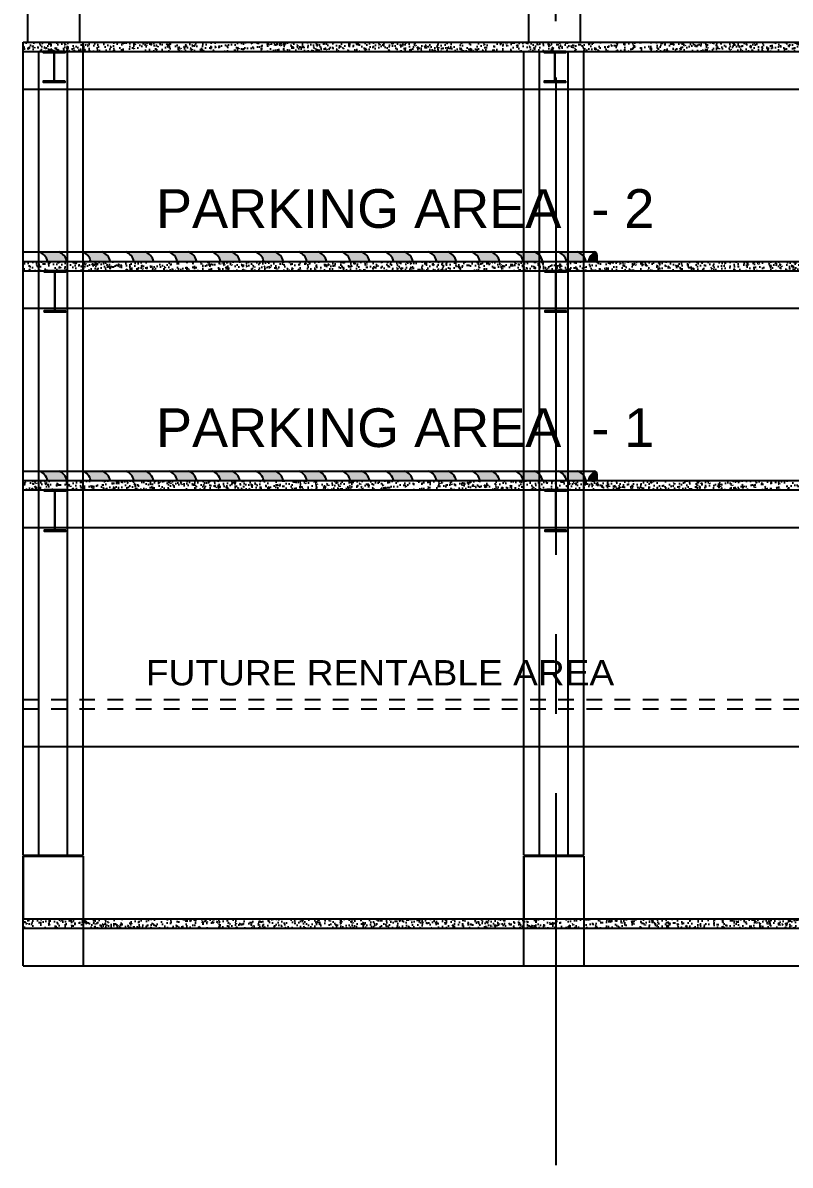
# Model space of a CAD drawing. Header units: millimetres. Extents: x 2148 to 2681, y 758 to 986.
# Drawn here: x 2227.21 to 2233.34, y 850.69 to 859.81 of the extents above; entities that cross this region are included whole.
import ezdxf

# ---------------------------------------------------------------- set-up
doc = ezdxf.new("R2010")
doc.units = ezdxf.units.MM
doc.linetypes.add('CENTER2', pattern=[28.575, 19.05, -3.175, 3.175, -3.175])
doc.linetypes.add('HIDDEN2', pattern=[0.1875, 0.125, -0.0625])
for name, color, linetype in [('0.4', 121, 'Continuous'), ('4CO', 4, 'Continuous'), ('D', 1, 'Continuous'), ('DR', 7, 'Continuous'), ('hacht', 8, 'Continuous'), ('HATCH', 8, 'Continuous'), ('S_GRID LINES', 252, 'Continuous'), ('TEXT', 6, 'Continuous')]:
    doc.layers.add(name, color=color, linetype=linetype)
doc.styles.add('ARIALNW', font='ARIALN.TTF')
doc.styles.add('MMTX$0$ESMX$0$X-OPTA1D', font='x-opta1d')
doc.styles.add('SWISS', font='swissl.ttf')
doc.dimstyles.new('DIM 200', dxfattribs={"dimtxt": 0.36, "dimasz": 0.35, "dimexe": 0.1, "dimexo": 0, "dimgap": 0.08, "dimtad": 1, "dimlfac": 2, "dimrnd": 0.005, "dimzin": 1, "dimdsep": 46, "dimtxsty": 'ARIALNW', "dimcen": 0.09, "dimclrd": 6, "dimclre": 6, "dimclrt": 13, "dimadec": 0, "dimazin": 0, "dimtfac": 1, "dimtofl": 0, "dimtmove": 2, "dimatfit": 3, "dimfxl": 1, "dimtolj": 1, "dimtzin": 0, "dimarcsym": 0})
pattern_1 = [(50, (330.499465, -680.852695), (0.0910923345, -0.0079695428), [0.009525, -0.104775]), (355, (330.499465, -680.852695), (-0.017621413, 0.0955283214), [0.00762, -0.08382]), (100.451, (330.50706, -680.85336), (0.0734712508, 0.087558344), [0.008095, -0.089045]), (46.1842, (330.49946, -680.8273), (0.1355395204, -0.021021164), [0.0142875, -0.1571625]), (96.6356, (330.51076, -680.82905), (0.118702117, 0.123712778), [0.0121425, -0.1335675]), (351.184, (330.49946, -680.8273), (0.118702303, 0.123712559), [0.01143, -0.12573]), (21, (330.512165, -680.833645), (0.07580744, -0.0511327593), [0.009525, -0.104775]), (326, (330.512165, -680.833645), (0.030901014, 0.092093983), [0.00762, -0.08382]), (71.4514, (330.51848, -680.83791), (0.1067082454, 0.040961429), [0.008095, -0.089045]), (37.5, (330.499465, -680.852695), (0.00154430163, 0.04227751944), [0, -0.082804, 0, -0.08509, 0, -0.0841375]), (7.5, (330.499465, -680.852695), (0.03340983126, 0.0500902874), [0, -0.048514, 0, -0.080899, 0, -0.0320675]), (327.5, (330.471144, -680.852695), (0.0677952976, -0.002864372), [0, -0.03175, 0, -0.09906, 0, -0.131445]), (317.5, (330.458444, -680.852695), (0.0740645907, 0.0127132455), [0, -0.041275, 0, -0.065786, 0, -0.093345])]

# ---------------------------------------------------------------- blocks, each defined once
blk = doc.blocks.new('*D2269')
at = {"color": 6, "lineweight": -2, "transparency": 16777216}
for p, q in [((2231.4674, 859.8251), (2231.4674, 863.4341)), ((2235.4674, 859.5821), (2235.4674, 863.4341)), ((2231.8174, 863.3341), (2235.1174, 863.3341))]:
    blk.add_line(p, q, dxfattribs=at)
at = {"color": 6, "transparency": 16777216}
for points in [[(2231.8174, 863.3924), (2231.8174, 863.2758), (2231.4674, 863.3341)], [(2235.1174, 863.3924), (2235.1174, 863.2758), (2235.4674, 863.3341)]]:
    blk.add_solid(points, dxfattribs=at)
at = {"layer": 'Defpoints', "color": 0, "transparency": 16777216}
for p in [(2235.4674, 863.3341), (2231.4674, 859.8251), (2235.4674, 859.5821, 0)]:
    blk.add_point(p, dxfattribs=at)
at = {"color": 13, "transparency": 16777216, "insert": (2233.4674, 863.5979), "char_height": 0.36, "attachment_point": 5, "style": 'ARIALNW'}
blk.add_mtext('\\A1;8.00', dxfattribs=at)

msp = doc.modelspace()

# ---------------------------------------------------------------- hatches: boundary and pattern name
at = {"layer": 'D'}
h = msp.add_hatch(dxfattribs=at)
h.set_pattern_fill('AR-CONC', color=256, scale=0.0005, style=0)
h.set_pattern_definition(pattern_1)
h.paths.add_polyline_path([(2227.467433, 859.6570589), (2227.2112571, 859.6570589), (2227.2112571, 859.5820589), (2227.467433, 859.5820589)])
h.paths.add_polyline_path([(2227.692882, 859.6570589), (2227.467433, 859.6570589), (2227.467433, 859.5820589), (2227.692882, 859.5820589)])
h = msp.add_hatch(dxfattribs=at)
h.set_pattern_fill('AR-CONC', color=256, scale=0.0005, style=0)
h.set_pattern_definition(pattern_1)
h.paths.add_polyline_path([(2228.8354289, 859.6570589), (2227.692882, 859.6570589), (2227.692882, 859.5820589), (2228.8354289, 859.5820589)])
h = msp.add_hatch(dxfattribs=at)
h.set_pattern_fill('AR-CONC', color=256, scale=0.0005, style=0)
h.set_pattern_definition(pattern_1)
h.paths.add_polyline_path([(2229.937232, 859.6570589), (2228.8354289, 859.6570589), (2228.8354289, 859.5820589), (2229.937232, 859.5820589)])
h = msp.add_hatch(dxfattribs=at)
h.set_pattern_fill('AR-CONC', color=256, scale=0.0005, style=0)
h.set_pattern_definition(pattern_1)
h.paths.add_polyline_path([(2231.2125681, 859.6570589), (2229.937232, 859.6570589), (2229.937232, 859.5820589), (2231.2125681, 859.5820589)])
h = msp.add_hatch(dxfattribs=at)
h.set_pattern_fill('AR-CONC', color=256, scale=0.0005, style=0)
h.set_pattern_definition(pattern_1)
h.paths.add_polyline_path([(2231.692882, 859.6570589), (2231.5668622, 859.6570589), (2231.5668622, 859.5820589), (2231.692882, 859.5820589)])
h.paths.add_polyline_path([(2231.5668622, 859.6570589), (2231.467433, 859.6570589), (2231.467433, 859.5820589), (2231.5548162, 859.5820589), (2231.5668622, 859.5820589)])
h.paths.add_polyline_path([(2231.467433, 859.6570589), (2231.3379627, 859.6570589), (2231.3379627, 859.5820589), (2231.467433, 859.5820589)])
h.paths.add_polyline_path([(2231.3379627, 859.6570589), (2231.2125681, 859.6570589), (2231.2125681, 859.5820589), (2231.3379627, 859.5820589)])
h = msp.add_hatch(dxfattribs=at)
h.set_pattern_fill('AR-CONC', color=256, scale=0.0005, style=0)
h.set_pattern_definition(pattern_1)
h.paths.add_polyline_path([(2232.9880725, 859.6570589), (2231.692882, 859.6570589), (2231.692882, 859.5820589), (2232.9880725, 859.5820589)])
h = msp.add_hatch(dxfattribs=at)
h.set_pattern_fill('AR-CONC', color=256, scale=0.0005, style=0)
h.set_pattern_definition(pattern_1)
h.paths.add_polyline_path([(2234.1597643, 859.6570589), (2232.9880725, 859.6570589), (2232.9880725, 859.5820589), (2234.1597643, 859.5820589)])
h = msp.add_hatch(dxfattribs=at)
h.set_pattern_fill('DOTS', color=256, scale=0.001, angle=4.02526987, style=0)
h.set_pattern_definition([(4.02526987, (321.9819616, -679.1026947), (0.0006803551272, 0.0016393023557), [0, -0.0015875])])
h.paths.add_polyline_path([(2227.5636262, 857.9070589, 0.274956796), (2227.4976316, 857.9820589), (2227.3420876, 857.9820589, -0.274956796), (2227.4080822, 857.9070589)])
h = msp.add_hatch(dxfattribs=at)
h.set_pattern_fill('DOTS', color=256, scale=0.001, angle=4.02526987, style=0)
h.set_pattern_definition([(4.02526987, (322.3273751, -679.1026947), (0.0006803551272, 0.0016393023557), [0, -0.0015875])])
h.paths.add_polyline_path([(2227.9090396, 857.9070589, 0.274956796), (2227.8430451, 857.9820589), (2227.6875011, 857.9820589, -0.274956796), (2227.7534956, 857.9070589)])
h = msp.add_hatch(dxfattribs=at)
h.set_pattern_fill('DOTS', color=256, scale=0.001, angle=4.02526987, style=0)
h.set_pattern_definition([(4.02526987, (322.6727885, -679.1026947), (0.0006803551272, 0.0016393023557), [0, -0.0015875])])
h.paths.add_polyline_path([(2228.2544531, 857.9070589, 0.274956796), (2228.1884585, 857.9820589), (2228.0329145, 857.9820589, -0.274956796), (2228.098909, 857.9070589)])
h = msp.add_hatch(dxfattribs=at)
h.set_pattern_fill('DOTS', color=256, scale=0.001, angle=4.02526987, style=0)
h.set_pattern_definition([(4.02526987, (323.018202, -679.1026947), (0.0006803551272, 0.0016393023557), [0, -0.0015875])])
h.paths.add_polyline_path([(2228.5998665, 857.9070589, 0.274956796), (2228.533872, 857.9820589), (2228.3783279, 857.9820589, -0.274956796), (2228.4443225, 857.9070589)])
h = msp.add_hatch(dxfattribs=at)
h.set_pattern_fill('DOTS', color=256, scale=0.001, angle=4.02526987, style=0)
h.set_pattern_definition([(4.02526987, (323.3636154, -679.1026947), (0.0006803551272, 0.0016393023557), [0, -0.0015875])])
h.paths.add_polyline_path([(2228.9452799, 857.9070589, 0.274956796), (2228.8792854, 857.9820589), (2228.7237414, 857.9820589, -0.274956796), (2228.7897359, 857.9070589)])
h = msp.add_hatch(dxfattribs=at)
h.set_pattern_fill('DOTS', color=256, scale=0.001, angle=4.02526987, style=0)
h.set_pattern_definition([(4.02526987, (323.7090289, -679.1026947), (0.0006803551272, 0.0016393023557), [0, -0.0015875])])
h.paths.add_polyline_path([(2229.2906934, 857.9070589, 0.274956796), (2229.2246988, 857.9820589), (2229.0691548, 857.9820589, -0.274956796), (2229.1351494, 857.9070589)])
h = msp.add_hatch(dxfattribs=at)
h.set_pattern_fill('DOTS', color=256, scale=0.001, angle=4.02526987, style=0)
h.set_pattern_definition([(4.02526987, (324.0544423, -679.1026947), (0.0006803551272, 0.0016393023557), [0, -0.0015875])])
h.paths.add_polyline_path([(2229.6361068, 857.9070589, 0.274956796), (2229.5701123, 857.9820589), (2229.4145683, 857.9820589, -0.274956796), (2229.4805628, 857.9070589)])
h = msp.add_hatch(dxfattribs=at)
h.set_pattern_fill('DOTS', color=256, scale=0.001, angle=4.02526987, style=0)
h.set_pattern_definition([(4.02526987, (324.3998557, -679.1026947), (0.0006803551272, 0.0016393023557), [0, -0.0015875])])
h.paths.add_polyline_path([(2229.9815203, 857.9070589, 0.274956796), (2229.9155257, 857.9820589), (2229.7599817, 857.9820589, -0.274956796), (2229.8259763, 857.9070589)])
h = msp.add_hatch(dxfattribs=at)
h.set_pattern_fill('DOTS', color=256, scale=0.001, angle=4.02526987, style=0)
h.set_pattern_definition([(4.02526987, (324.7452692, -679.1026947), (0.0006803551272, 0.0016393023557), [0, -0.0015875])])
h.paths.add_polyline_path([(2230.3269337, 857.9070589, 0.274956796), (2230.2609392, 857.9820589), (2230.1053951, 857.9820589, -0.274956796), (2230.1713897, 857.9070589)])
h = msp.add_hatch(dxfattribs=at)
h.set_pattern_fill('DOTS', color=256, scale=0.001, angle=4.02526987, style=0)
h.set_pattern_definition([(4.02526987, (325.0906826, -679.1026947), (0.0006803551272, 0.0016393023557), [0, -0.0015875])])
h.paths.add_polyline_path([(2230.6723472, 857.9070589, 0.274956796), (2230.6063526, 857.9820589), (2230.4508086, 857.9820589, -0.274956796), (2230.5168031, 857.9070589)])
h = msp.add_hatch(dxfattribs=at)
h.set_pattern_fill('DOTS', color=256, scale=0.001, angle=4.02526987, style=0)
h.set_pattern_definition([(4.02526987, (325.436096, -679.1026947), (0.0006803551272, 0.0016393023557), [0, -0.0015875])])
h.paths.add_polyline_path([(2231.0177606, 857.9070589, 0.274956796), (2230.951766, 857.9820589), (2230.796222, 857.9820589, -0.274956796), (2230.8622166, 857.9070589)])
h = msp.add_hatch(dxfattribs=at)
h.set_pattern_fill('DOTS', color=256, scale=0.001, angle=4.02526987, style=0)
h.set_pattern_definition([(4.02526987, (325.7815095, -679.1026947), (0.0006803551272, 0.0016393023557), [0, -0.0015875])])
h.paths.add_polyline_path([(2231.363174, 857.9070589, 0.274956796), (2231.2971795, 857.9820589), (2231.1416355, 857.9820589, -0.274956796), (2231.20763, 857.9070589)])
h = msp.add_hatch(dxfattribs=at)
h.set_pattern_fill('DOTS', color=256, scale=0.001, angle=4.02526987, style=0)
h.set_pattern_definition([(4.02526987, (326.126923, -679.1026947), (0.0006803551272, 0.0016393023557), [0, -0.0015875])])
h.paths.add_polyline_path([(2231.7085875, 857.9070589, 0.274956796), (2231.6425929, 857.9820589), (2231.4870489, 857.9820589, -0.274956796), (2231.5530435, 857.9070589)])
h = msp.add_hatch(dxfattribs=at)
h.set_pattern_fill('DOTS', color=256, scale=0.001, angle=4.02526987, style=0)
h.set_pattern_definition([(175.97473013, (4137.3094767, -679.1026947), (-0.0006803551272, 0.0016393023557), [0, -0.0015875])])
edge = h.paths.add_edge_path()
edge.add_arc((2231.7729538, 857.9593745), 0.0227943, 359.50227766, 418.12852167, ccw=False)
edge.add_line((2231.7957472, 857.9591765), (2231.7955209, 857.9070589))
edge.add_line((2231.7955209, 857.9070589), (2231.7278122, 857.9070589))
edge.add_arc((2231.8238465, 857.8890908), 0.0977008, 473.43536419, 529.40247084, ccw=False)
h = msp.add_hatch(dxfattribs=at)
h.set_pattern_fill('AR-CONC', color=256, scale=0.0005, style=0)
h.set_pattern_definition(pattern_1)
h.paths.add_polyline_path([(2227.692882, 857.9070589), (2227.5668622, 857.9070589), (2227.5668622, 857.8320589), (2227.692882, 857.8320589)])
h.paths.add_polyline_path([(2227.5668622, 857.9070589), (2227.467433, 857.9070589), (2227.467433, 857.8320589), (2227.5548162, 857.8320589), (2227.5668622, 857.8320589)])
h.paths.add_polyline_path([(2227.467433, 857.9070589), (2227.3379627, 857.9070589), (2227.3379627, 857.8320589), (2227.467433, 857.8320589)])
h.paths.add_polyline_path([(2227.3379627, 857.9070589), (2227.2125681, 857.9070589), (2227.2125681, 857.8320589), (2227.3379627, 857.8320589)])
h = msp.add_hatch(dxfattribs=at)
h.set_pattern_fill('AR-CONC', color=256, scale=0.0005, style=0)
h.set_pattern_definition(pattern_1)
h.paths.add_polyline_path([(2228.8354289, 857.9070589), (2227.692882, 857.9070589), (2227.692882, 857.8320589), (2228.8354289, 857.8320589)])
h = msp.add_hatch(dxfattribs=at)
h.set_pattern_fill('AR-CONC', color=256, scale=0.0005, style=0)
h.set_pattern_definition(pattern_1)
h.paths.add_polyline_path([(2229.937232, 857.9070589), (2228.8354289, 857.9070589), (2228.8354289, 857.8320589), (2229.937232, 857.8320589)])
h = msp.add_hatch(dxfattribs=at)
h.set_pattern_fill('AR-CONC', color=256, scale=0.0005, style=0)
h.set_pattern_definition(pattern_1)
h.paths.add_polyline_path([(2231.2125681, 857.9070589), (2229.937232, 857.9070589), (2229.937232, 857.8320589), (2231.2125681, 857.8320589)])
h = msp.add_hatch(dxfattribs=at)
h.set_pattern_fill('AR-CONC', color=256, scale=0.0005, style=0)
h.set_pattern_definition(pattern_1)
h.paths.add_polyline_path([(2231.692882, 857.9070589), (2231.5668622, 857.9070589), (2231.5668622, 857.8320589), (2231.692882, 857.8320589)])
h.paths.add_polyline_path([(2231.5668622, 857.9070589), (2231.467433, 857.9070589), (2231.467433, 857.8320589), (2231.5548162, 857.8320589), (2231.5668622, 857.8320589)])
h.paths.add_polyline_path([(2231.467433, 857.9070589), (2231.3379627, 857.9070589), (2231.3379627, 857.8320589), (2231.467433, 857.8320589)])
h.paths.add_polyline_path([(2231.3379627, 857.9070589), (2231.2125681, 857.9070589), (2231.2125681, 857.8320589), (2231.3379627, 857.8320589)])
h = msp.add_hatch(dxfattribs=at)
h.set_pattern_fill('AR-CONC', color=256, scale=0.0005, style=0)
h.set_pattern_definition(pattern_1)
h.paths.add_polyline_path([(2232.9880725, 857.9070589), (2231.692882, 857.9070589), (2231.692882, 857.8320589), (2232.9880725, 857.8320589)])
h = msp.add_hatch(dxfattribs=at)
h.set_pattern_fill('AR-CONC', color=256, scale=0.0005, style=0)
h.set_pattern_definition(pattern_1)
h.paths.add_polyline_path([(2234.1597643, 857.9070589), (2232.9880725, 857.9070589), (2232.9880725, 857.8320589), (2234.1597643, 857.8320589)])
h = msp.add_hatch(dxfattribs=at)
h.set_pattern_fill('DOTS', color=256, scale=0.001, angle=4.02526987, style=0)
h.set_pattern_definition([(4.02526987, (321.9819616, -680.8526947), (0.0006803551272, 0.0016393023557), [0, -0.0015875])])
h.paths.add_polyline_path([(2227.5636262, 856.1570589, 0.274956796), (2227.4976316, 856.2320589), (2227.3420876, 856.2320589, -0.274956796), (2227.4080822, 856.1570589)])
h = msp.add_hatch(dxfattribs=at)
h.set_pattern_fill('DOTS', color=256, scale=0.001, angle=4.02526987, style=0)
h.set_pattern_definition([(4.02526987, (322.3273751, -680.8526947), (0.0006803551272, 0.0016393023557), [0, -0.0015875])])
h.paths.add_polyline_path([(2227.9090396, 856.1570589, 0.274956796), (2227.8430451, 856.2320589), (2227.6875011, 856.2320589, -0.274956796), (2227.7534956, 856.1570589)])
h = msp.add_hatch(dxfattribs=at)
h.set_pattern_fill('DOTS', color=256, scale=0.001, angle=4.02526987, style=0)
h.set_pattern_definition([(4.02526987, (322.6727885, -680.8526947), (0.0006803551272, 0.0016393023557), [0, -0.0015875])])
h.paths.add_polyline_path([(2228.2544531, 856.1570589, 0.274956796), (2228.1884585, 856.2320589), (2228.0329145, 856.2320589, -0.274956796), (2228.098909, 856.1570589)])
h = msp.add_hatch(dxfattribs=at)
h.set_pattern_fill('DOTS', color=256, scale=0.001, angle=4.02526987, style=0)
h.set_pattern_definition([(4.02526987, (323.018202, -680.8526947), (0.0006803551272, 0.0016393023557), [0, -0.0015875])])
h.paths.add_polyline_path([(2228.5998665, 856.1570589, 0.274956796), (2228.533872, 856.2320589), (2228.3783279, 856.2320589, -0.274956796), (2228.4443225, 856.1570589)])
h = msp.add_hatch(dxfattribs=at)
h.set_pattern_fill('DOTS', color=256, scale=0.001, angle=4.02526987, style=0)
h.set_pattern_definition([(4.02526987, (323.3636154, -680.8526947), (0.0006803551272, 0.0016393023557), [0, -0.0015875])])
h.paths.add_polyline_path([(2228.9452799, 856.1570589, 0.274956796), (2228.8792854, 856.2320589), (2228.7237414, 856.2320589, -0.274956796), (2228.7897359, 856.1570589)])
h = msp.add_hatch(dxfattribs=at)
h.set_pattern_fill('DOTS', color=256, scale=0.001, angle=4.02526987, style=0)
h.set_pattern_definition([(4.02526987, (323.7090289, -680.8526947), (0.0006803551272, 0.0016393023557), [0, -0.0015875])])
h.paths.add_polyline_path([(2229.2906934, 856.1570589, 0.274956796), (2229.2246988, 856.2320589), (2229.0691548, 856.2320589, -0.274956796), (2229.1351494, 856.1570589)])
h = msp.add_hatch(dxfattribs=at)
h.set_pattern_fill('DOTS', color=256, scale=0.001, angle=4.02526987, style=0)
h.set_pattern_definition([(4.02526987, (324.0544423, -680.8526947), (0.0006803551272, 0.0016393023557), [0, -0.0015875])])
h.paths.add_polyline_path([(2229.6361068, 856.1570589, 0.274956796), (2229.5701123, 856.2320589), (2229.4145683, 856.2320589, -0.274956796), (2229.4805628, 856.1570589)])
h = msp.add_hatch(dxfattribs=at)
h.set_pattern_fill('DOTS', color=256, scale=0.001, angle=4.02526987, style=0)
h.set_pattern_definition([(4.02526987, (324.3998557, -680.8526947), (0.0006803551272, 0.0016393023557), [0, -0.0015875])])
h.paths.add_polyline_path([(2229.9815203, 856.1570589, 0.274956796), (2229.9155257, 856.2320589), (2229.7599817, 856.2320589, -0.274956796), (2229.8259763, 856.1570589)])
h = msp.add_hatch(dxfattribs=at)
h.set_pattern_fill('DOTS', color=256, scale=0.001, angle=4.02526987, style=0)
h.set_pattern_definition([(4.02526987, (324.7452692, -680.8526947), (0.0006803551272, 0.0016393023557), [0, -0.0015875])])
h.paths.add_polyline_path([(2230.3269337, 856.1570589, 0.274956796), (2230.2609392, 856.2320589), (2230.1053951, 856.2320589, -0.274956796), (2230.1713897, 856.1570589)])
h = msp.add_hatch(dxfattribs=at)
h.set_pattern_fill('DOTS', color=256, scale=0.001, angle=4.02526987, style=0)
h.set_pattern_definition([(4.02526987, (325.0906826, -680.8526947), (0.0006803551272, 0.0016393023557), [0, -0.0015875])])
h.paths.add_polyline_path([(2230.6723472, 856.1570589, 0.274956796), (2230.6063526, 856.2320589), (2230.4508086, 856.2320589, -0.274956796), (2230.5168031, 856.1570589)])
h = msp.add_hatch(dxfattribs=at)
h.set_pattern_fill('DOTS', color=256, scale=0.001, angle=4.02526987, style=0)
h.set_pattern_definition([(4.02526987, (325.436096, -680.8526947), (0.0006803551272, 0.0016393023557), [0, -0.0015875])])
h.paths.add_polyline_path([(2231.0177606, 856.1570589, 0.274956796), (2230.951766, 856.2320589), (2230.796222, 856.2320589, -0.274956796), (2230.8622166, 856.1570589)])
h = msp.add_hatch(dxfattribs=at)
h.set_pattern_fill('DOTS', color=256, scale=0.001, angle=4.02526987, style=0)
h.set_pattern_definition([(4.02526987, (325.7815095, -680.8526947), (0.0006803551272, 0.0016393023557), [0, -0.0015875])])
h.paths.add_polyline_path([(2231.363174, 856.1570589, 0.274956796), (2231.2971795, 856.2320589), (2231.1416355, 856.2320589, -0.274956796), (2231.20763, 856.1570589)])
h = msp.add_hatch(dxfattribs=at)
h.set_pattern_fill('DOTS', color=256, scale=0.001, angle=4.02526987, style=0)
h.set_pattern_definition([(4.02526987, (326.126923, -680.8526947), (0.0006803551272, 0.0016393023557), [0, -0.0015875])])
h.paths.add_polyline_path([(2231.7085875, 856.1570589, 0.274956796), (2231.6425929, 856.2320589), (2231.4870489, 856.2320589, -0.274956796), (2231.5530435, 856.1570589)])
h = msp.add_hatch(dxfattribs=at)
h.set_pattern_fill('DOTS', color=256, scale=0.001, angle=4.02526987, style=0)
h.set_pattern_definition([(175.97473013, (4137.3094767, -680.8526947), (-0.0006803551272, 0.0016393023557), [0, -0.0015875])])
edge = h.paths.add_edge_path()
edge.add_arc((2231.7729538, 856.2093745), 0.0227943, 359.50227766, 418.12852167, ccw=False)
edge.add_line((2231.7957472, 856.2091765), (2231.7955209, 856.1570589))
edge.add_line((2231.7955209, 856.1570589), (2231.7278122, 856.1570589))
edge.add_arc((2231.8238465, 856.1390908), 0.0977008, 473.43536419, 529.40247084, ccw=False)
h = msp.add_hatch(dxfattribs=at)
h.set_pattern_fill('AR-CONC', color=256, scale=0.0005, style=0)
h.set_pattern_definition(pattern_1)
h.paths.add_polyline_path([(2227.692882, 856.0820589), (2227.692882, 856.1570589), (2227.5668622, 856.1570589), (2227.5668622, 856.0820589)])
h.paths.add_polyline_path([(2227.5548162, 856.0820589), (2227.5668622, 856.0820589), (2227.5668622, 856.1570589), (2227.467433, 856.1570589), (2227.467433, 856.0820589)])
h.paths.add_polyline_path([(2227.3379627, 856.1570589), (2227.3379627, 856.0820589), (2227.467433, 856.0820589), (2227.467433, 856.1570589)])
h.paths.add_polyline_path([(2227.3379627, 856.1570589), (2227.2125681, 856.1570589), (2227.2125681, 856.0820589), (2227.3379627, 856.0820589)])
h = msp.add_hatch(dxfattribs=at)
h.set_pattern_fill('AR-CONC', color=256, scale=0.0005, style=0)
h.set_pattern_definition(pattern_1)
h.paths.add_polyline_path([(2228.8354289, 856.1570589), (2227.692882, 856.1570589), (2227.692882, 856.0820589), (2228.8354289, 856.0820589)])
h = msp.add_hatch(dxfattribs=at)
h.set_pattern_fill('AR-CONC', color=256, scale=0.0005, style=0)
h.set_pattern_definition(pattern_1)
h.paths.add_polyline_path([(2229.937232, 856.1570589), (2228.8354289, 856.1570589), (2228.8354289, 856.0820589), (2229.937232, 856.0820589)])
h = msp.add_hatch(dxfattribs=at)
h.set_pattern_fill('AR-CONC', color=256, scale=0.0005, style=0)
h.set_pattern_definition(pattern_1)
h.paths.add_polyline_path([(2231.2125681, 856.1570589), (2229.937232, 856.1570589), (2229.937232, 856.0820589), (2231.2125681, 856.0820589)])
h = msp.add_hatch(dxfattribs=at)
h.set_pattern_fill('AR-CONC', color=256, scale=0.0005, style=0)
h.set_pattern_definition(pattern_1)
h.paths.add_polyline_path([(2231.692882, 856.0820589), (2231.692882, 856.1570589), (2231.5668622, 856.1570589), (2231.5668622, 856.0820589)])
h.paths.add_polyline_path([(2231.5548162, 856.0820589), (2231.5668622, 856.0820589), (2231.5668622, 856.1570589), (2231.467433, 856.1570589), (2231.467433, 856.0820589)])
h.paths.add_polyline_path([(2231.3379627, 856.0820589), (2231.467433, 856.0820589), (2231.467433, 856.1570589), (2231.3379627, 856.1570589)])
h.paths.add_polyline_path([(2231.2125681, 856.1570589), (2231.2125681, 856.0820589), (2231.3379627, 856.0820589), (2231.3379627, 856.1570589)])
h = msp.add_hatch(dxfattribs=at)
h.set_pattern_fill('AR-CONC', color=256, scale=0.0005, style=0)
h.set_pattern_definition(pattern_1)
h.paths.add_polyline_path([(2232.9880725, 856.1570589), (2231.692882, 856.1570589), (2231.692882, 856.0820589), (2232.9880725, 856.0820589)])
h = msp.add_hatch(dxfattribs=at)
h.set_pattern_fill('AR-CONC', color=256, scale=0.0005, style=0)
h.set_pattern_definition(pattern_1)
h.paths.add_polyline_path([(2234.1597643, 856.1570589), (2232.9880725, 856.1570589), (2232.9880725, 856.0820589), (2234.1597643, 856.0820589)])
h = msp.add_hatch(dxfattribs=at)
h.set_pattern_fill('AR-CONC', color=256, scale=0.0005, style=0)
h.set_pattern_definition(pattern_1)
h.paths.add_polyline_path([(2227.467433, 852.6570589), (2227.2112571, 852.6570589), (2227.2112571, 852.5820589), (2227.467433, 852.5820589)])
h.paths.add_polyline_path([(2227.692882, 852.6570589), (2227.467433, 852.6570589), (2227.467433, 852.5820589), (2227.692882, 852.5820589)])
h = msp.add_hatch(dxfattribs=at)
h.set_pattern_fill('AR-CONC', color=256, scale=0.0005, style=0)
h.set_pattern_definition(pattern_1)
h.paths.add_polyline_path([(2228.8354289, 852.6570589), (2227.692882, 852.6570589), (2227.692882, 852.5820589), (2228.8354289, 852.5820589)])
h = msp.add_hatch(dxfattribs=at)
h.set_pattern_fill('AR-CONC', color=256, scale=0.0005, style=0)
h.set_pattern_definition(pattern_1)
h.paths.add_polyline_path([(2229.937232, 852.6570589), (2228.8354289, 852.6570589), (2228.8354289, 852.5820589), (2229.937232, 852.5820589)])
h = msp.add_hatch(dxfattribs=at)
h.set_pattern_fill('AR-CONC', color=256, scale=0.0005, style=0)
h.set_pattern_definition(pattern_1)
h.paths.add_polyline_path([(2231.2125681, 852.6570589), (2229.937232, 852.6570589), (2229.937232, 852.5820589), (2231.2125681, 852.5820589)])
h = msp.add_hatch(dxfattribs=at)
h.set_pattern_fill('AR-CONC', color=256, scale=0.0005, style=0)
h.set_pattern_definition(pattern_1)
h.paths.add_polyline_path([(2231.692882, 852.6570589), (2231.5668622, 852.6570589), (2231.5668622, 852.5820589), (2231.692882, 852.5820589)])
h.paths.add_polyline_path([(2231.5668622, 852.6570589), (2231.467433, 852.6570589), (2231.467433, 852.5820589), (2231.5548162, 852.5820589), (2231.5668622, 852.5820589)])
h.paths.add_polyline_path([(2231.467433, 852.6570589), (2231.3379627, 852.6570589), (2231.3379627, 852.5820589), (2231.467433, 852.5820589)])
h.paths.add_polyline_path([(2231.3379627, 852.6570589), (2231.2125681, 852.6570589), (2231.2125681, 852.5820589), (2231.3379627, 852.5820589)])
h = msp.add_hatch(dxfattribs=at)
h.set_pattern_fill('AR-CONC', color=256, scale=0.0005, style=0)
h.set_pattern_definition(pattern_1)
h.paths.add_polyline_path([(2232.9880725, 852.6570589), (2231.692882, 852.6570589), (2231.692882, 852.5820589), (2232.9880725, 852.5820589)])
h = msp.add_hatch(dxfattribs=at)
h.set_pattern_fill('AR-CONC', color=256, scale=0.0005, style=0)
h.set_pattern_definition(pattern_1)
h.paths.add_polyline_path([(2234.1597643, 852.6570589), (2232.9880725, 852.6570589), (2232.9880725, 852.5820589), (2234.1597643, 852.5820589)])
at = {"layer": 'HATCH', "ltscale": 0.5}
h = msp.add_hatch(dxfattribs=at)
h.set_pattern_fill('ANSI31', color=256, scale=0.008573, style=0)
h.set_pattern_definition([(45, (70592.1119402, 3215.9723886), (-0.000757771095196, 0.000757771095196), [])])
edge = h.paths.add_edge_path()
edge.add_line((2227.5481476, 859.3462958), (2227.467296, 859.3462958))
edge.add_arc((2227.467296, 859.3496392), 0.0033433, 174.09726707, 269.99999992, ccw=False)
edge.add_line((2227.4639704, 859.349983), (2227.4639704, 859.5697986))
edge.add_arc((2227.467296, 859.5701424), 0.0033433, 89.63455454, 185.90273272, ccw=False)
edge.add_line((2227.4673173, 859.5734857), (2227.5481476, 859.5734857))
edge.add_line((2227.5481476, 859.5734857), (2227.5481476, 859.5820589))
edge.add_line((2227.5481476, 859.5820589), (2227.3748806, 859.5820589))
edge.add_line((2227.3748806, 859.5820589), (2227.3748806, 859.5734857))
edge.add_line((2227.3748806, 859.5734857), (2227.4554758, 859.5734857))
edge.add_arc((2227.4554971, 859.5701424), 0.0033433, -4.29209344, 90.36544518, ccw=False)
edge.add_line((2227.4588311, 859.5698922), (2227.4588311, 859.3498894))
edge.add_arc((2227.4554971, 859.3496392), 0.0033433, -89.99999963, 4.29209365, ccw=False)
edge.add_line((2227.4554971, 859.3462958), (2227.3748806, 859.3462958))
edge.add_line((2227.3748806, 859.3462958), (2227.3748806, 859.3377226))
edge.add_line((2227.3748806, 859.3377226), (2227.5481476, 859.3377226))
edge.add_line((2227.5481476, 859.3377226), (2227.5481476, 859.3462958))
h = msp.add_hatch(dxfattribs=at)
h.set_pattern_fill('ANSI31', color=256, scale=0.008573, style=0)
h.set_pattern_definition([(45, (70596.1119402, 3215.9723886), (-0.000757771095196, 0.000757771095196), [])])
edge = h.paths.add_edge_path()
edge.add_line((2231.5481476, 859.3462958), (2231.467296, 859.3462958))
edge.add_arc((2231.467296, 859.3496392), 0.0033433, 174.09726707, 269.99999992, ccw=False)
edge.add_line((2231.4639704, 859.349983), (2231.4639704, 859.5697986))
edge.add_arc((2231.467296, 859.5701424), 0.0033433, 89.63455454, 185.90273272, ccw=False)
edge.add_line((2231.4673173, 859.5734857), (2231.5481476, 859.5734857))
edge.add_line((2231.5481476, 859.5734857), (2231.5481476, 859.5820589))
edge.add_line((2231.5481476, 859.5820589), (2231.3748806, 859.5820589))
edge.add_line((2231.3748806, 859.5820589), (2231.3748806, 859.5734857))
edge.add_line((2231.3748806, 859.5734857), (2231.4554758, 859.5734857))
edge.add_arc((2231.4554971, 859.5701424), 0.0033433, -4.29209344, 90.36544518, ccw=False)
edge.add_line((2231.4588311, 859.5698922), (2231.4588311, 859.3498894))
edge.add_arc((2231.4554971, 859.3496392), 0.0033433, -89.99999963, 4.29209365, ccw=False)
edge.add_line((2231.4554971, 859.3462958), (2231.3748806, 859.3462958))
edge.add_line((2231.3748806, 859.3462958), (2231.3748806, 859.3377226))
edge.add_line((2231.3748806, 859.3377226), (2231.5481476, 859.3377226))
edge.add_line((2231.5481476, 859.3377226), (2231.5481476, 859.3462958))
h = msp.add_hatch(dxfattribs=at)
h.set_pattern_fill('ANSI31', color=256, scale=0.008573, style=0)
h.set_pattern_definition([(45, (70592.1179301, 3214.2223886), (-0.000757771095196, 0.000757771095196), [])])
edge = h.paths.add_edge_path()
edge.add_line((2227.5541375, 857.5116986), (2227.4732859, 857.5116986))
edge.add_arc((2227.4732859, 857.5150419), 0.0033433, 174.09726707, 269.99999992, ccw=False)
edge.add_line((2227.4699603, 857.5153857), (2227.4699603, 857.8197986))
edge.add_arc((2227.4732859, 857.8201424), 0.0033433, 89.63455454, 185.90273272, ccw=False)
edge.add_line((2227.4733072, 857.8234857), (2227.5541375, 857.8234857))
edge.add_line((2227.5541375, 857.8234857), (2227.5541375, 857.8320589))
edge.add_line((2227.5541375, 857.8320589), (2227.3808705, 857.8320589))
edge.add_line((2227.3808705, 857.8320589), (2227.3808705, 857.8234857))
edge.add_line((2227.3808705, 857.8234857), (2227.4614657, 857.8234857))
edge.add_arc((2227.461487, 857.8201424), 0.0033433, -4.29209344, 90.36544518, ccw=False)
edge.add_line((2227.464821, 857.8198922), (2227.464821, 857.5152921))
edge.add_arc((2227.461487, 857.5150419), 0.0033433, -89.99999963, 4.29209365, ccw=False)
edge.add_line((2227.461487, 857.5116986), (2227.3808705, 857.5116986))
edge.add_line((2227.3808705, 857.5116986), (2227.3808705, 857.5031254))
edge.add_line((2227.3808705, 857.5031254), (2227.5541375, 857.5031254))
edge.add_line((2227.5541375, 857.5031254), (2227.5541375, 857.5116986))
h = msp.add_hatch(dxfattribs=at)
h.set_pattern_fill('ANSI31', color=256, scale=0.008573, style=0)
h.set_pattern_definition([(45, (70596.1179301, 3214.2223886), (-0.000757771095196, 0.000757771095196), [])])
edge = h.paths.add_edge_path()
edge.add_line((2231.5541375, 857.5116986), (2231.4732859, 857.5116986))
edge.add_arc((2231.4732859, 857.5150419), 0.0033433, 174.09726707, 269.99999992, ccw=False)
edge.add_line((2231.4699603, 857.5153857), (2231.4699603, 857.8197986))
edge.add_arc((2231.4732859, 857.8201424), 0.0033433, 89.63455454, 185.90273272, ccw=False)
edge.add_line((2231.4733072, 857.8234857), (2231.5541375, 857.8234857))
edge.add_line((2231.5541375, 857.8234857), (2231.5541375, 857.8320589))
edge.add_line((2231.5541375, 857.8320589), (2231.3808705, 857.8320589))
edge.add_line((2231.3808705, 857.8320589), (2231.3808705, 857.8234857))
edge.add_line((2231.3808705, 857.8234857), (2231.4614657, 857.8234857))
edge.add_arc((2231.461487, 857.8201424), 0.0033433, -4.29209344, 90.36544518, ccw=False)
edge.add_line((2231.464821, 857.8198922), (2231.464821, 857.5152921))
edge.add_arc((2231.461487, 857.5150419), 0.0033433, -89.99999963, 4.29209365, ccw=False)
edge.add_line((2231.461487, 857.5116986), (2231.3808705, 857.5116986))
edge.add_line((2231.3808705, 857.5116986), (2231.3808705, 857.5031254))
edge.add_line((2231.3808705, 857.5031254), (2231.5541375, 857.5031254))
edge.add_line((2231.5541375, 857.5031254), (2231.5541375, 857.5116986))
h = msp.add_hatch(dxfattribs=at)
h.set_pattern_fill('ANSI31', color=256, scale=0.008573, style=0)
h.set_pattern_definition([(45, (70592.1186087, 3212.4723886), (-0.000757771095196, 0.000757771095196), [])])
edge = h.paths.add_edge_path()
edge.add_line((2227.5548162, 855.7600168), (2227.4739645, 855.7600168))
edge.add_arc((2227.4739645, 855.7633602), 0.0033433, 174.09726707, 269.99999992, ccw=False)
edge.add_line((2227.4706389, 855.763704), (2227.4706389, 856.0697986))
edge.add_arc((2227.4739645, 856.0701424), 0.0033433, 89.63455454, 185.90273272, ccw=False)
edge.add_line((2227.4739858, 856.0734857), (2227.5548162, 856.0734857))
edge.add_line((2227.5548162, 856.0734857), (2227.5548162, 856.0820589))
edge.add_line((2227.5548162, 856.0820589), (2227.3815492, 856.0820589))
edge.add_line((2227.3815492, 856.0820589), (2227.3815492, 856.0734857))
edge.add_line((2227.3815492, 856.0734857), (2227.4621443, 856.0734857))
edge.add_arc((2227.4621657, 856.0701424), 0.0033433, -4.29209344, 90.36544518, ccw=False)
edge.add_line((2227.4654996, 856.0698922), (2227.4654996, 855.7636104))
edge.add_arc((2227.4621657, 855.7633602), 0.0033433, -89.99999963, 4.29209365, ccw=False)
edge.add_line((2227.4621657, 855.7600168), (2227.3815492, 855.7600168))
edge.add_line((2227.3815492, 855.7600168), (2227.3815492, 855.7514436))
edge.add_line((2227.3815492, 855.7514436), (2227.5548162, 855.7514436))
edge.add_line((2227.5548162, 855.7514436), (2227.5548162, 855.7600168))
h = msp.add_hatch(dxfattribs=at)
h.set_pattern_fill('ANSI31', color=256, scale=0.008573, style=0)
h.set_pattern_definition([(45, (70596.1186087, 3212.4723886), (-0.000757771095196, 0.000757771095196), [])])
edge = h.paths.add_edge_path()
edge.add_line((2231.5548162, 855.7600168), (2231.4739645, 855.7600168))
edge.add_arc((2231.4739645, 855.7633602), 0.0033433, 174.09726707, 269.99999992, ccw=False)
edge.add_line((2231.4706389, 855.763704), (2231.4706389, 856.0697986))
edge.add_arc((2231.4739645, 856.0701424), 0.0033433, 89.63455454, 185.90273272, ccw=False)
edge.add_line((2231.4739858, 856.0734857), (2231.5548162, 856.0734857))
edge.add_line((2231.5548162, 856.0734857), (2231.5548162, 856.0820589))
edge.add_line((2231.5548162, 856.0820589), (2231.3815492, 856.0820589))
edge.add_line((2231.3815492, 856.0820589), (2231.3815492, 856.0734857))
edge.add_line((2231.3815492, 856.0734857), (2231.4621443, 856.0734857))
edge.add_arc((2231.4621657, 856.0701424), 0.0033433, -4.29209344, 90.36544518, ccw=False)
edge.add_line((2231.4654996, 856.0698922), (2231.4654996, 855.7636104))
edge.add_arc((2231.4621657, 855.7633602), 0.0033433, -89.99999963, 4.29209365, ccw=False)
edge.add_line((2231.4621657, 855.7600168), (2231.3815492, 855.7600168))
edge.add_line((2231.3815492, 855.7600168), (2231.3815492, 855.7514436))
edge.add_line((2231.3815492, 855.7514436), (2231.5548162, 855.7514436))
edge.add_line((2231.5548162, 855.7514436), (2231.5548162, 855.7600168))

# ---------------------------------------------------------------- linework, layer by layer
at = {"color": 2}
msp.add_line((2227.2125681, 857.8320589, 0), (2235.9863932, 857.8320589, 0), dxfattribs=at)
at = {"ltscale": 0.05}
for p, q in [((2227.2125681, 853.1665704, 0), (2227.692882, 853.1665704, 0)), ((2227.2125681, 853.1665704, -0.0000002), (2227.692882, 853.1665704, -0.0000002)), ((2227.3379627, 853.1665704, 0), (2227.5668622, 853.1665704, 0)), ((2231.2125681, 853.1665704, 0), (2231.692882, 853.1665704, 0)), ((2231.2125681, 853.1665704, -0.0000002), (2231.692882, 853.1665704, -0.0000001)), ((2231.3379627, 853.1665704, 0), (2231.5668622, 853.1665704, 0))]:
    msp.add_line(p, q, dxfattribs=at)
at = {"layer": '0.4', "color": 4, "ltscale": 0.5}
for p, q in [((2227.2125681, 859.6570589, 0), (2262.4508104, 859.6570589, 0)), ((2227.2125681, 857.9070589, 0), (2235.9890123, 857.9070589, 0)), ((2227.2125681, 856.1570589, 0), (2236.2535201, 856.1570589, 0)), ((2227.2125681, 852.6570589, 0), (2236.2535201, 852.6570589, 0))]:
    msp.add_line(p, q, dxfattribs=at)
at = {"layer": '4CO', "ltscale": 0.5}
for p, q in [((2227.2125681, 853.1570589, 0), (2227.2125681, 852.6570589, 0)), ((2227.692882, 853.1570589, 0), (2227.692882, 852.6570589, 0)), ((2231.2125681, 853.1570589, 0), (2231.2125681, 852.6570589, 0)), ((2231.692882, 853.1570589, 0), (2231.692882, 852.6570589, 0))]:
    msp.add_line(p, q, dxfattribs=at)
at = {"layer": '4CO'}
msp.add_line((2227.2125681, 852.2820589, 0), (2267.1456486, 852.2820589, 0), dxfattribs=at)
at = {"layer": 'D', "color": 8, "ltscale": 0.5}
for p, q in [((2227.2516256, 859.6570589, -0.0000001), (2227.2516256, 861.2688204, -0.0000001)), ((2227.6654135, 859.6570589, 0), (2227.6654135, 861.2688204, 0)), ((2231.2516256, 859.6570589, -0.0000001), (2231.2516256, 861.2688204, -0.0000001)), ((2231.6654135, 859.6570589, 0), (2231.6654135, 861.2688204, 0)), ((2227.2125681, 853.1665704, -0.0000002), (2227.2125681, 859.6570589, -0.0000002)), ((2227.692882, 853.1665704, 0), (2227.692882, 859.6570589, 0)), ((2231.2125681, 853.1665704, -0.0000001), (2231.2125681, 859.5820589, -0.0000001)), ((2231.692882, 853.1665704, 0), (2231.692882, 859.5820589, 0))]:
    msp.add_line(p, q, dxfattribs=at)
at = {"layer": 'D', "color": 3, "ltscale": 0.5}
for p, q in [((2227.3379627, 853.1665704, 0), (2227.3379627, 859.5820589, 0)), ((2227.5668622, 853.1665704, 0), (2227.5668622, 859.5820589, 0)), ((2231.3379627, 853.1665704, 0), (2231.3379627, 859.5820589, 0)), ((2231.5668622, 853.1665704, 0), (2231.5668622, 859.5820589, 0))]:
    msp.add_line(p, q, dxfattribs=at)
at = {"layer": 'D', "ltscale": 0.5}
for p, q in [((2227.2125681, 857.9820589, 0), (2231.7751899, 857.9820589, 0)), ((2227.2125681, 856.2320589, 0), (2231.7751899, 856.2320589, 0)), ((2227.2122567, 853.1665704, 0), (2227.6925681, 853.1665704, 0)), ((2227.2125681, 853.1665704, 0), (2227.6928795, 853.1665704, 0)), ((2231.2122567, 853.1665704, 0), (2231.6925681, 853.1665704, 0)), ((2231.2125681, 853.1665704, 0), (2231.6928795, 853.1665704, 0))]:
    msp.add_line(p, q, dxfattribs=at)
at = {"layer": 'D'}
for p, q in [((2231.7957481, 857.9593745, 0.0000003), (2231.7955209, 857.9070589, 0.0000002)), ((2231.7957481, 856.2093745, 0.0000003), (2231.7955209, 856.1570589, 0.0000002))]:
    msp.add_line(p, q, dxfattribs=at)
at = {"layer": 'D', "color": 3, "ltscale": 0.5, "elevation": 0}
for points in [[(2227.5481476, 859.3462958), (2227.467296, 859.3462958, -0.444720244), (2227.4639704, 859.349983), (2227.4639704, 859.5697986, -0.446631522), (2227.4673173, 859.5734857), (2227.5481476, 859.5734857), (2227.5481476, 859.5820589), (2227.3748806, 859.5820589), (2227.3748806, 859.5734857), (2227.4554758, 859.5734857, -0.438228127), (2227.4588311, 859.5698922), (2227.4588311, 859.3498894, -0.436328672), (2227.4554971, 859.3462958), (2227.3748806, 859.3462958), (2227.3748806, 859.3377226), (2227.5481476, 859.3377226)], [(2231.5481476, 859.3462958), (2231.467296, 859.3462958, -0.444720244), (2231.4639704, 859.349983), (2231.4639704, 859.5697986, -0.446631522), (2231.4673173, 859.5734857), (2231.5481476, 859.5734857), (2231.5481476, 859.5820589), (2231.3748806, 859.5820589), (2231.3748806, 859.5734857), (2231.4554758, 859.5734857, -0.438228127), (2231.4588311, 859.5698922), (2231.4588311, 859.3498894, -0.436328672), (2231.4554971, 859.3462958), (2231.3748806, 859.3462958), (2231.3748806, 859.3377226), (2231.5481476, 859.3377226)], [(2227.5541375, 857.5116986), (2227.4732859, 857.5116986, -0.444720244), (2227.4699603, 857.5153857), (2227.4699603, 857.8197986, -0.446631522), (2227.4733072, 857.8234857), (2227.5541375, 857.8234857), (2227.5541375, 857.8320589), (2227.3808705, 857.8320589), (2227.3808705, 857.8234857), (2227.4614657, 857.8234857, -0.438228127), (2227.464821, 857.8198922), (2227.464821, 857.5152921, -0.436328672), (2227.461487, 857.5116986), (2227.3808705, 857.5116986), (2227.3808705, 857.5031254), (2227.5541375, 857.5031254)], [(2231.5541375, 857.5116986), (2231.4732859, 857.5116986, -0.444720244), (2231.4699603, 857.5153857), (2231.4699603, 857.8197986, -0.446631522), (2231.4733072, 857.8234857), (2231.5541375, 857.8234857), (2231.5541375, 857.8320589), (2231.3808705, 857.8320589), (2231.3808705, 857.8234857), (2231.4614657, 857.8234857, -0.438228127), (2231.464821, 857.8198922), (2231.464821, 857.5152921, -0.436328672), (2231.461487, 857.5116986), (2231.3808705, 857.5116986), (2231.3808705, 857.5031254), (2231.5541375, 857.5031254)], [(2227.5548162, 855.7600168), (2227.4739645, 855.7600168, -0.444720244), (2227.4706389, 855.763704), (2227.4706389, 856.0697986, -0.446631522), (2227.4739858, 856.0734857), (2227.5548162, 856.0734857), (2227.5548162, 856.0820589), (2227.3815492, 856.0820589), (2227.3815492, 856.0734857), (2227.4621443, 856.0734857, -0.438228127), (2227.4654996, 856.0698922), (2227.4654996, 855.7636104, -0.436328672), (2227.4621657, 855.7600168), (2227.3815492, 855.7600168), (2227.3815492, 855.7514436), (2227.5548162, 855.7514436)], [(2231.5548162, 855.7600168), (2231.4739645, 855.7600168, -0.444720244), (2231.4706389, 855.763704), (2231.4706389, 856.0697986, -0.446631522), (2231.4739858, 856.0734857), (2231.5548162, 856.0734857), (2231.5548162, 856.0820589), (2231.3815492, 856.0820589), (2231.3815492, 856.0734857), (2231.4621443, 856.0734857, -0.438228127), (2231.4654996, 856.0698922), (2231.4654996, 855.7636104, -0.436328672), (2231.4621657, 855.7600168), (2231.3815492, 855.7600168), (2231.3815492, 855.7514436), (2231.5548162, 855.7514436)]]:
    msp.add_lwpolyline(points, format="xyb", close=True, dxfattribs=at)
for points in [[(2227.2243218, 853.1665704), (2227.6813881, 853.1665704), (2227.6813881, 853.1546654), (2227.2243218, 853.1546654)], [(2231.2243218, 853.1665704), (2231.6813881, 853.1665704), (2231.6813881, 853.1546654), (2231.2243218, 853.1546654)]]:
    msp.add_lwpolyline(points, close=True, dxfattribs=at)
at = {"layer": 'D'}
for centre, radius, start, end in [((2227.3120478, 857.8890908, -0.0000012), 0.0977008, 10.59752916, 72.09332858), ((2227.4675918, 857.8890908, -0.0000011), 0.0977008, 10.59752916, 72.09332858), ((2227.6574612, 857.8890908, -0.0000011), 0.0977008, 10.59752916, 72.09332858), ((2227.8130053, 857.8890908, -0.000001), 0.0977008, 10.59752916, 72.09332858), ((2228.0028747, 857.8890908, -0.000001), 0.0977008, 10.59752916, 72.09332858), ((2228.1584187, 857.8890908, -0.0000009), 0.0977008, 10.59752916, 72.09332858), ((2228.3482881, 857.8890908, -0.0000008), 0.0977008, 10.59752916, 72.09332858), ((2228.5038321, 857.8890908, -0.0000008), 0.0977008, 10.59752916, 72.09332858), ((2228.6937016, 857.8890908, -0.0000007), 0.0977008, 10.59752916, 72.09332858), ((2228.8492456, 857.8890908, -0.0000007), 0.0977008, 10.59752916, 72.09332858), ((2229.039115, 857.8890908, -0.0000006), 0.0977008, 10.59752916, 72.09332858), ((2229.194659, 857.8890908, -0.0000006), 0.0977008, 10.59752916, 72.09332858), ((2229.3845284, 857.8890908, -0.0000005), 0.0977008, 10.59752916, 72.09332858), ((2229.5400725, 857.8890908, -0.0000005), 0.0977008, 10.59752916, 72.09332858), ((2229.7299419, 857.8890908, -0.0000004), 0.0977008, 10.59752916, 72.09332858), ((2229.8854859, 857.8890908, -0.0000004), 0.0977008, 10.59752916, 72.09332858), ((2230.0753553, 857.8890908, -0.0000003), 0.0977008, 10.59752916, 72.09332858), ((2230.2308993, 857.8890908, -0.0000003), 0.0977008, 10.59752916, 72.09332858), ((2230.4207688, 857.8890908, -0.0000002), 0.0977008, 10.59752916, 72.09332858), ((2230.5763128, 857.8890908, -0.0000002), 0.0977008, 10.59752916, 72.09332858), ((2230.7661822, 857.8890908, -0.0000001), 0.0977008, 10.59752916, 72.09332858), ((2230.9217262, 857.8890908, 0), 0.0977008, 10.59752916, 72.09332858), ((2231.1115957, 857.8890908, 0), 0.0977008, 10.59752916, 72.09332858), ((2231.2671397, 857.8890908, 0.0000001), 0.0977008, 10.59752916, 72.09332858), ((2231.4570091, 857.8890908, 0.0000001), 0.0977008, 10.59752916, 72.09332858), ((2231.6125531, 857.8890908, 0.0000002), 0.0977008, 10.59752916, 72.09332858), ((2231.8238465, 857.8890908, 0), 0.0977008, 113.43536422, 169.40247084), ((2231.7729538, 857.9593745, 0.0000003), 0.0227943, 351.90307061, 84.37020423), ((2227.3120478, 856.1390908, -0.0000012), 0.0977008, 10.59752916, 72.09332858), ((2227.4675918, 856.1390908, -0.0000011), 0.0977008, 10.59752916, 72.09332858), ((2227.6574612, 856.1390908, -0.0000011), 0.0977008, 10.59752916, 72.09332858), ((2227.8130053, 856.1390908, -0.000001), 0.0977008, 10.59752916, 72.09332858), ((2228.0028747, 856.1390908, -0.000001), 0.0977008, 10.59752916, 72.09332858), ((2228.1584187, 856.1390908, -0.0000009), 0.0977008, 10.59752916, 72.09332858), ((2228.3482881, 856.1390908, -0.0000008), 0.0977008, 10.59752916, 72.09332858), ((2228.5038321, 856.1390908, -0.0000008), 0.0977008, 10.59752916, 72.09332858), ((2228.6937016, 856.1390908, -0.0000007), 0.0977008, 10.59752916, 72.09332858), ((2228.8492456, 856.1390908, -0.0000007), 0.0977008, 10.59752916, 72.09332858), ((2229.039115, 856.1390908, -0.0000006), 0.0977008, 10.59752916, 72.09332858), ((2229.194659, 856.1390908, -0.0000006), 0.0977008, 10.59752916, 72.09332858), ((2229.3845284, 856.1390908, -0.0000005), 0.0977008, 10.59752916, 72.09332858), ((2229.5400725, 856.1390908, -0.0000005), 0.0977008, 10.59752916, 72.09332858), ((2229.7299419, 856.1390908, -0.0000004), 0.0977008, 10.59752916, 72.09332858), ((2229.8854859, 856.1390908, -0.0000004), 0.0977008, 10.59752916, 72.09332858), ((2230.0753553, 856.1390908, -0.0000003), 0.0977008, 10.59752916, 72.09332858), ((2230.2308993, 856.1390908, -0.0000003), 0.0977008, 10.59752916, 72.09332858), ((2230.4207688, 856.1390908, -0.0000002), 0.0977008, 10.59752916, 72.09332858), ((2230.5763128, 856.1390908, -0.0000002), 0.0977008, 10.59752916, 72.09332858), ((2230.7661822, 856.1390908, -0.0000001), 0.0977008, 10.59752916, 72.09332858), ((2230.9217262, 856.1390908, 0), 0.0977008, 10.59752916, 72.09332858), ((2231.1115957, 856.1390908, 0), 0.0977008, 10.59752916, 72.09332858), ((2231.2671397, 856.1390908, 0.0000001), 0.0977008, 10.59752916, 72.09332858), ((2231.4570091, 856.1390908, 0.0000001), 0.0977008, 10.59752916, 72.09332858), ((2231.6125531, 856.1390908, 0.0000002), 0.0977008, 10.59752916, 72.09332858), ((2231.8238465, 856.1390908, 0), 0.0977008, 113.43536422, 169.40247084), ((2231.7729538, 856.2093745, 0.0000003), 0.0227943, 351.90307061, 84.37020423)]:
    msp.add_arc(centre, radius, start, end, dxfattribs=at)
at = {"layer": 'DR', "ltscale": 0.5}
for p, q in [((2227.2125681, 859.5820589, 0), (2262.4508104, 859.5820589, 0)), ((2227.2125681, 856.0820589, 0), (2236.250901, 856.0820589, 0)), ((2227.2112571, 853.1570589, 0), (2227.2112571, 852.2820589, 0)), ((2227.692882, 853.1570589, 0), (2227.692882, 852.2820589, 0)), ((2231.2112571, 853.1570589, 0), (2231.2112571, 852.2820589, 0)), ((2231.692882, 853.1570589, 0), (2231.692882, 852.2820589, 0)), ((2227.2125681, 852.6570589, 0), (2262.4508104, 852.6570589, 0)), ((2227.2125681, 852.5820589, 0), (2262.4508104, 852.5820589, 0))]:
    msp.add_line(p, q, dxfattribs=at)
at = {"layer": 'hacht', "color": 8, "ltscale": 0.5}
for p, q in [((2227.2125681, 859.2820589, 0), (2262.4508104, 859.2820589, 0)), ((2227.2125681, 857.5320589, 0), (2235.9724249, 857.5320589, 0)), ((2227.2125681, 855.7820589, 0), (2236.2404248, 855.7820589, 0)), ((2227.2125681, 854.0326323, 0), (2249.4640385, 854.0326323, 0))]:
    msp.add_line(p, q, dxfattribs=at)
at = {"layer": 'HATCH', "linetype": 'HIDDEN2'}
for p, q in [((2227.2125681, 854.4070589, 0), (2249.2320298, 854.4070589, 0)), ((2227.2125681, 854.3326323, 0), (2249.2320298, 854.3326323, 0))]:
    msp.add_line(p, q, dxfattribs=at)
at = {"layer": 'S_GRID LINES', "linetype": 'CENTER2', "ltscale": 0.2}
msp.add_line((2231.467433, 865.0892496, 0), (2231.467433, 850.6901634, 0), dxfattribs=at)

# ---------------------------------------------------------------- texts
at = {"color": 2, "style": 'MMTX$0$ESMX$0$X-OPTA1D', "width": 1.1}
msp.add_text('FUTURE RENTABLE AREA', height=0.2016, dxfattribs=at).set_placement((2228.1941022, 854.5214027, -0.0000001))
at = {"layer": 'TEXT', "style": 'SWISS'}
for s, p in [('PARKING AREA  - 2', (2228.2750842, 858.174427, 0)), ('PARKING AREA  - 1', (2228.2750842, 856.424427, 0))]:
    msp.add_text(s, height=0.308885097, dxfattribs=at).set_placement(p)

# ---------------------------------------------------------------- dimensions: what is measured, and where the dimension line sits
at = {"color": 2}
dim = msp.add_linear_dim(base=(2235.467433, 863.3341046, 0), p1=(2231.467433, 859.8251486, 0), p2=(2235.467433, 859.5820589, 0), dimstyle='DIM 200', dxfattribs=at)
dim.commit()
dim.dimension.update_dxf_attribs({"geometry": '*D2269', "text_midpoint": (2233.467433, 863.5979108, 0)})

doc.saveas('drawing.dxf')
